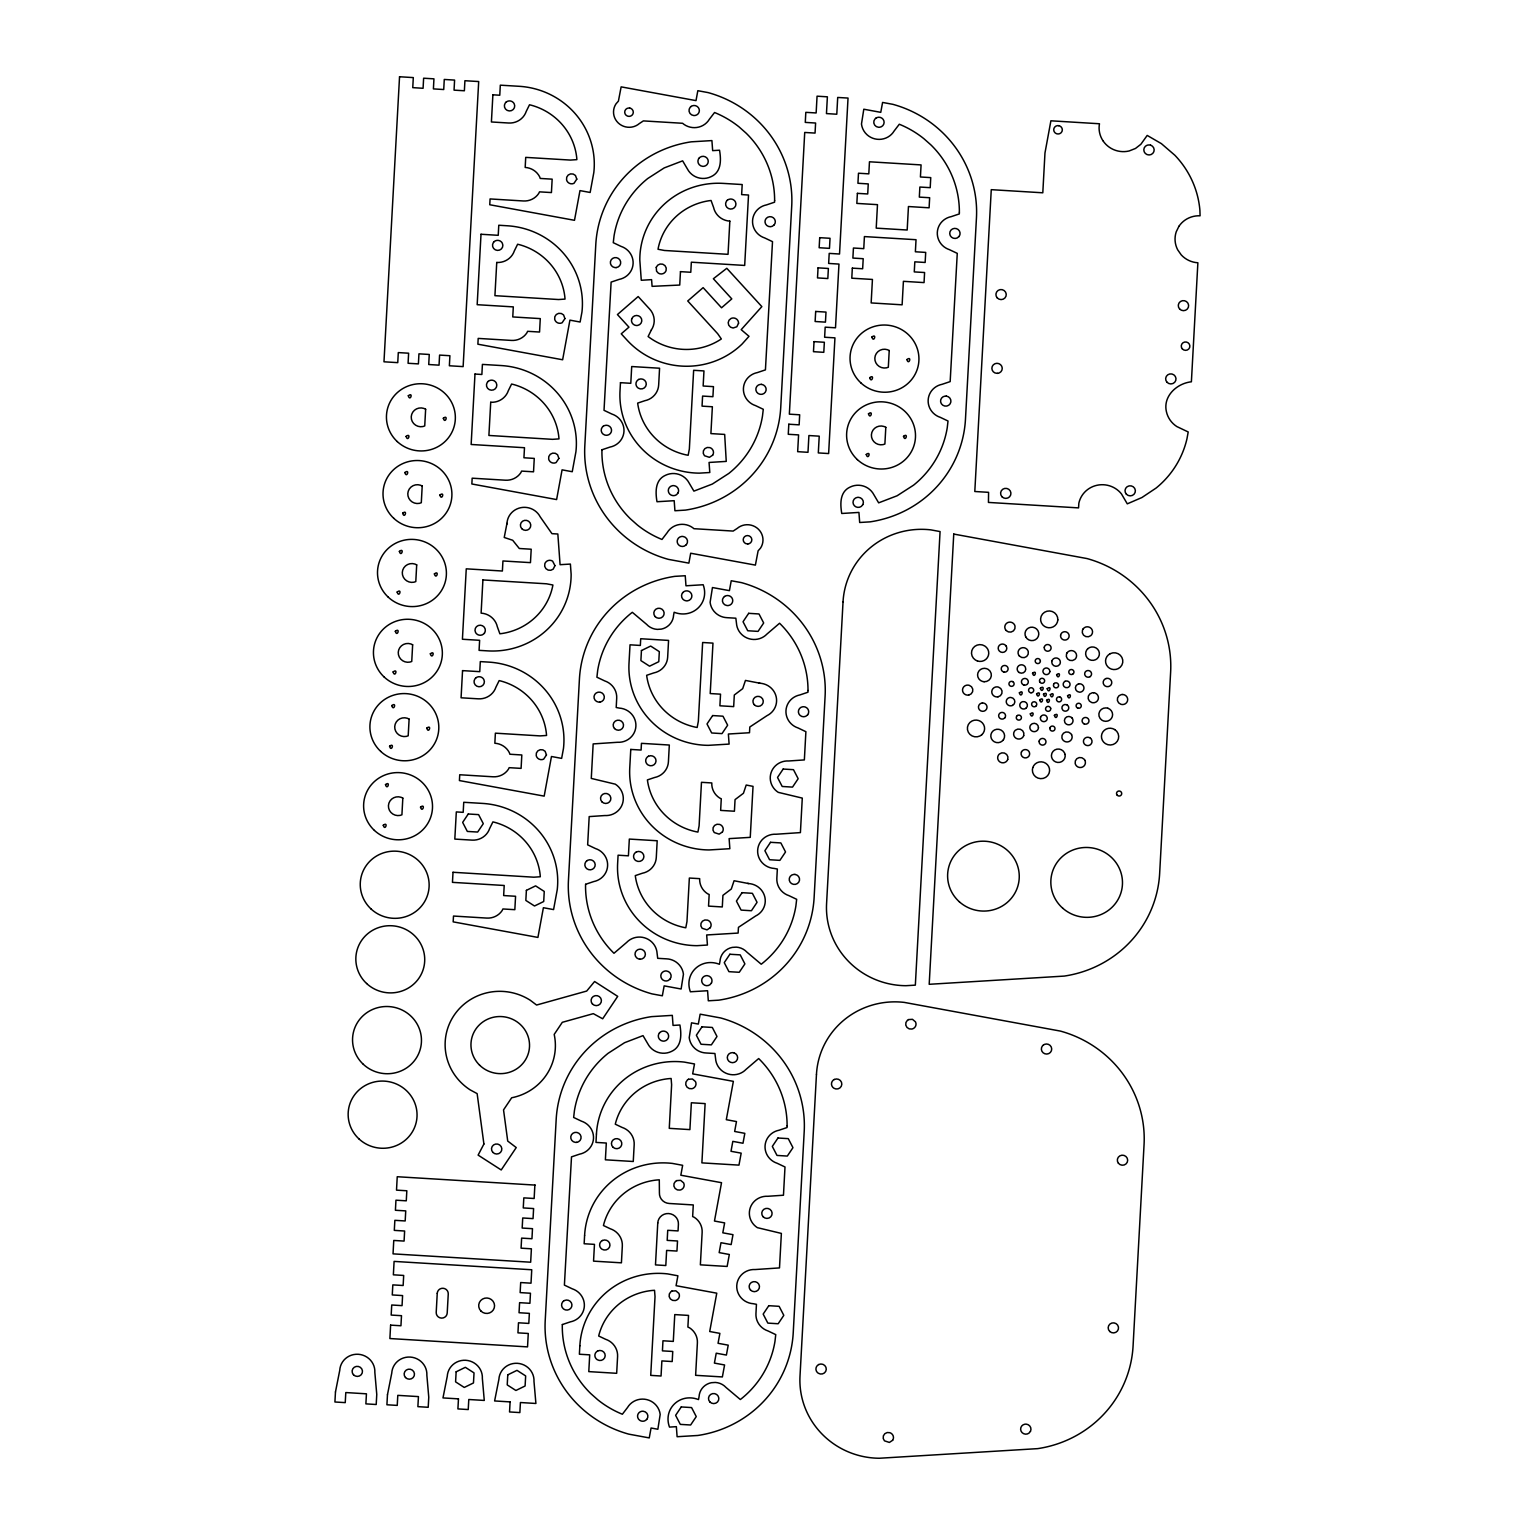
<?xml version="1.0" encoding="UTF-8"?>
<svg xmlns="http://www.w3.org/2000/svg" width="1535" height="1535" viewBox="0 0 1535 1535"><rect width="100%" height="100%" fill="white"/><g stroke="black" fill="none" stroke-linecap="round" stroke-linejoin="round"><path stroke-width="1.5" d="M534.871 1185.078L534.142 1198.49L523.819 1197.876L523.262 1207.93L533.604 1208.563L533.048 1218.617L522.725 1217.984L522.169 1228.058L532.491 1228.672L531.954 1238.745L521.631 1238.112L521.075 1248.166L531.398 1248.799L530.669 1262.211L393.037 1253.865L393.766 1240.453L404.089 1241.067L404.626 1231.012L394.303 1230.379L394.86 1220.325L405.182 1220.958L405.739 1210.885L395.416 1210.271L395.953 1200.197L406.276 1200.831L406.833 1190.776L396.51 1190.143L397.239 1176.731L535.216 1185.097M747.737 883.392L748.562 883.546A17.595 17.115 9.9 0 1 755.604 916.011L738.45 927.332L738.124 933.069L706.676 934.968L707.424 945.042L697.005 945.675A79.321 77.21 9.9 0 1 617.626 863.591L618.087 855.206L628.41 855.82L629.331 839.069L657.191 840.758L656.289 857.528A17.595 17.115 9.9 0 1 642.378 873.242L635.279 875.622L635.586 877.713A62.072 60.441 9.9 0 0 683.612 927.37L685.78 927.792L686.97 921.595L689.349 878.039L699.672 878.653A17.25 16.789 9.9 0 0 707.481 893.696L709.17 894.502L708.537 906.111L722.294 906.955L722.927 895.346L731.312 888.995L734.075 880.745L748.562 883.546M759.115 683.075L759.94 683.228A17.595 17.115 9.9 0 1 766.963 715.675L749.809 726.995L749.502 732.732L728.377 734.018L729.106 744.091L708.383 745.338A79.321 77.21 9.9 0 1 629.005 663.254L630.022 644.815L640.344 645.448L640.709 638.733L668.569 640.421L667.667 657.191A17.595 17.115 9.9 0 1 653.757 672.925L646.657 675.304L646.945 677.376A62.072 60.441 9.9 0 0 694.971 727.053L697.159 727.475L698.348 721.258L702.646 642.493L712.969 643.127L710.206 693.551L720.529 694.165L719.896 705.793L733.672 706.618L734.306 695.01L742.691 688.659L745.454 680.427L759.94 683.228M506.972 523.377L504.228 537.48L512.69 540.262L519.29 548.494L531.206 549.223L530.458 562.635L502.943 560.966L502.386 571.02L466.256 568.833L462.419 639.251L479.63 640.306L479.074 650.36L487.669 650.878A79.321 77.21 9.9 0 0 571.135 574.224L570.387 564.074L560.083 564.688L557.838 534.007L551.948 533.662L540.186 516.815A17.595 17.115 9.9 0 0 506.972 523.377L506.819 524.183M1178.938 226.297L1176.232 231.804A24.138 23.505 9.9 0 0 1177.652 249.764L1181.221 254.868A24.138 23.505 9.9 0 0 1197.876 262.773L1191.39 381.793C1176.904 383.347 1162.82 396.145 1166.408 411.649A24.138 23.505 9.9 0 0 1176.865 426.576L1188.205 431.968L1186.977 438.722A93.117 90.642 9.9 0 1 1156.104 488.053L1141.906 497.532L1127.285 503.845L1121.452 493.905A24.138 23.505 9.9 0 0 1078.856 503.173L1078.549 507.893L988.444 502.425L988.578 492.332L974.802 491.507L991.265 189.668L1042.802 192.796L1044.97 153.001L1050.899 120.805L1099.463 123.759A24.138 23.505 9.9 0 0 1101.881 138.937L1103.051 140.875M1103.262 141.162L1104.375 142.659A24.138 23.505 9.9 0 0 1129.146 150.967L1135.497 148.454L1140.85 144.29L1147.201 135.425L1161.381 143.638L1174.87 155.265A93.117 90.642 9.9 0 1 1199.909 210.372L1200.082 215.802A24.138 23.505 9.9 0 0 1178.938 226.297M1044.261 647.252L1044.395 648.921A3.454 3.358 9.9 0 0 1049.844 650.495A3.454 3.358 9.9 0 0 1049.403 644.988A3.454 3.358 9.9 0 0 1044.261 647.252M1040.346 660.894L1040.327 661.547A2.59 2.514 9.9 0 1 1036.47 663.216A2.59 2.514 9.9 0 1 1036.144 659.091A2.59 2.514 9.9 0 1 1040.231 660.242L1040.346 660.894M1049.882 728.089L1049.978 729.394A2.59 2.514 9.9 0 0 1054.065 730.526A2.59 2.514 9.9 0 0 1053.739 726.42A2.59 2.514 9.9 0 0 1049.882 728.089M562.347 1324.552L562.29 1326.259A96.532 93.98 9.9 0 0 590.726 1393.531L597.825 1399.824A96.532 93.98 9.9 0 0 622.366 1414.234L627.489 1407.557A17.595 17.115 9.9 0 1 652.97 1402.395L654.601 1403.7A17.595 17.115 9.9 0 1 660.184 1414.445L657.863 1429.258L651.07 1428.011L649.247 1437.911L628.813 1434.15A113.801 110.789 9.9 0 1 545.213 1320.561L556.188 1119.341A113.801 110.789 9.9 0 1 651.588 1016.63L672.311 1015.364L673.04 1025.418L679.909 1025.015C681.54 1034.532 681.962 1046.774 671.428 1051.456A17.595 17.115 9.9 0 1 647.789 1043.742L643.011 1035.626L624.591 1042.687L608.09 1053.317A96.552 94 9.9 0 0 574.416 1110.764L573.649 1117.461L581.362 1121.126A17.595 17.115 9.9 0 1 579.558 1154.167L571.5 1156.872L564.4 1285.102L572.21 1288.805A17.595 17.115 9.9 0 1 570.406 1321.846L562.347 1324.552M585.602 884.294L585.545 886.002A96.532 93.98 9.9 0 0 613.981 953.273L626.606 942.471A17.595 17.115 9.9 0 1 657.095 953.408L657.709 958.32L666.42 958.838A17.595 17.115 9.9 0 1 676.225 962.138L677.837 963.443A17.595 17.115 9.9 0 1 683.44 974.188L681.118 989.001L664.156 985.873L662.333 995.793L652.049 993.893A113.801 110.789 9.9 0 1 568.449 880.303L579.424 679.084A113.801 110.789 9.9 0 1 674.824 576.354L685.243 575.74L685.972 585.794L703.164 584.739C709.861 602.929 692.65 619.411 674.134 612.254L673.577 615.247A15.523 15.101 9.9 0 1 661.297 629.12L657.268 629.388A15.523 15.101 9.9 0 1 646.561 624.304L632.324 612.312L631.346 613.06A96.552 94 9.9 0 0 597.671 670.507L596.904 677.204L604.598 680.868A17.595 17.115 9.9 0 1 616.705 698.176L616.207 707.501L619.277 708.096A17.595 17.115 9.9 0 1 635.893 726.266A17.595 17.115 9.9 0 1 617.415 742.288L593.162 743.919L591.282 778.418L615.305 784.174A17.595 17.115 9.9 0 1 604.79 815.546L589.191 816.601L587.656 844.845L595.465 848.548A17.595 17.115 9.9 0 1 593.661 881.589L585.602 884.294M601.969 449.774L601.912 451.482A96.532 93.98 9.9 0 0 630.348 518.753L637.428 525.047A96.532 93.98 9.9 0 0 661.969 539.457L667.111 532.76A17.595 17.115 9.9 0 1 692.592 527.618L693.935 528.692L733.154 531.072L737.165 528.443A15.523 15.101 9.9 0 1 760.516 548.129L758.117 550.835L755.393 565.11L690.692 553.233L688.87 563.134L668.416 559.373A113.801 110.789 9.9 0 1 584.816 445.783L595.791 244.564A113.801 110.789 9.9 0 1 691.211 141.834L711.914 140.587L712.662 150.641L719.531 150.219C721.162 159.755 721.584 171.997 711.05 176.678A17.595 17.115 9.9 0 1 687.411 168.965L682.634 160.849L664.214 167.91L647.712 178.54A96.552 94 9.9 0 0 614.038 235.987L613.271 242.684L620.965 246.348A17.595 17.115 9.9 0 1 619.161 279.389L611.122 282.095L604.023 410.325L611.832 414.028A17.595 17.115 9.9 0 1 610.028 447.069L601.969 449.774M774.619 200.49L774.561 202.198L766.502 204.903A17.595 17.115 9.9 0 0 764.699 237.944L772.508 241.647L765.428 369.877L757.369 372.583A17.595 17.115 9.9 0 0 755.565 405.624L763.279 409.289L762.492 415.985A96.552 94 9.9 0 1 728.818 473.432L712.317 484.062L693.897 491.123L689.119 483.007A17.595 17.115 9.9 0 0 665.48 475.294C654.946 479.975 655.368 492.217 656.999 501.734L674.191 500.698L674.92 510.752L685.339 510.119A113.801 110.789 9.9 0 0 780.739 407.408L791.715 206.189A113.801 110.789 9.9 0 0 708.115 92.599L697.83 90.699L696.007 100.619L621.138 86.862L618.413 101.118L616.015 103.843A15.523 15.101 9.9 0 0 639.385 123.529L643.376 120.9L682.595 123.28L683.938 124.354A17.595 17.115 9.9 0 0 709.419 119.193L714.562 112.516A96.532 93.98 9.9 0 1 739.102 126.925L746.183 133.219A96.532 93.98 9.9 0 1 774.619 200.49M787.11 1125.827L787.052 1127.534L778.993 1130.24A17.595 17.115 9.9 0 0 777.19 1163.281L784.999 1166.984L783.464 1195.228L767.865 1196.283A17.595 17.115 9.9 0 0 757.35 1227.655L781.373 1233.411L779.492 1267.91L755.239 1269.541A17.595 17.115 9.9 0 0 736.762 1285.562A17.595 17.115 9.9 0 0 753.378 1303.733L756.448 1304.328L755.949 1313.653A17.595 17.115 9.9 0 0 768.037 1330.96L775.751 1334.625L774.983 1341.321A96.552 94 9.9 0 1 741.309 1398.769L740.33 1399.517L726.093 1387.525A15.523 15.101 9.9 0 0 715.387 1382.44L711.357 1382.709A15.523 15.101 9.9 0 0 699.077 1396.581L698.502 1399.575C680.005 1392.418 662.794 1408.9 669.49 1427.09L676.359 1426.667L677.108 1436.722L697.811 1435.474A113.801 110.789 9.9 0 0 793.23 1332.745L804.206 1131.525A113.801 110.789 9.9 0 0 720.606 1017.935L700.152 1014.174L698.329 1024.075L691.537 1022.828L689.215 1037.641A17.595 17.115 9.9 0 0 694.799 1048.386L696.429 1049.691A17.595 17.115 9.9 0 0 706.234 1052.991L714.926 1053.509L715.559 1058.421A17.595 17.115 9.9 0 0 746.048 1069.358L758.674 1058.555A96.532 93.98 9.9 0 1 787.11 1125.827M808.005 690.52L807.947 692.227L799.908 694.933A17.595 17.115 9.9 0 0 798.104 727.974L805.894 731.696L804.359 759.921L788.779 760.976A17.595 17.115 9.9 0 0 778.245 792.348L802.287 798.104L800.407 832.603L776.134 834.234A17.595 17.115 9.9 0 0 757.657 850.275A17.595 17.115 9.9 0 0 774.273 868.445L777.343 869.021L776.844 878.346A17.595 17.115 9.9 0 0 788.952 895.653L796.665 899.318L795.878 906.034A96.552 94 9.9 0 1 762.204 963.462L761.226 964.21L747.008 952.218A15.523 15.101 9.9 0 0 736.282 947.133L732.253 947.402A15.523 15.101 9.9 0 0 719.992 961.275L719.416 964.268C700.9 957.111 683.689 973.612 690.385 991.783L707.577 990.727L708.307 1000.801L718.725 1000.168A113.801 110.789 9.9 0 0 814.126 897.438L825.101 696.218A113.801 110.789 9.9 0 0 741.501 582.628L731.236 580.748L729.413 590.649L712.451 587.54L710.11 602.334A17.595 17.115 9.9 0 0 715.713 613.079L717.344 614.384A17.595 17.115 9.9 0 0 727.129 617.684L735.841 618.202L736.455 623.114A17.595 17.115 9.9 0 0 766.963 634.051L779.569 623.248A96.532 93.98 9.9 0 1 808.005 690.52M959.375 212.214L959.317 213.921L951.259 216.627A17.595 17.115 9.9 0 0 949.455 249.668L957.264 253.371L950.165 381.601L942.106 384.306A17.595 17.115 9.9 0 0 940.303 417.347L948.016 421.012L947.249 427.709A96.552 94 9.9 0 1 913.574 485.156L897.073 495.786L878.653 502.847L873.875 494.73A17.595 17.115 9.9 0 0 850.236 487.017C839.703 491.699 840.125 503.94 841.756 513.477L858.928 512.421L859.677 522.495L870.076 521.862A113.801 110.789 9.9 0 0 965.477 419.132L976.452 217.912A113.801 110.789 9.9 0 0 892.852 104.322L882.587 102.442L880.764 112.343L863.802 109.215L861.48 124.028A17.595 17.115 9.9 0 0 867.064 134.773L868.695 136.078A17.595 17.115 9.9 0 0 894.176 130.935L899.299 124.239A96.532 93.98 9.9 0 1 923.84 138.649L930.939 144.942A96.532 93.98 9.9 0 1 959.375 212.214M399.541 76.75L383.98 361.8L397.757 362.644L398.294 352.589L408.617 353.204L408.08 363.277L418.403 363.891L418.94 353.837L429.263 354.47L428.726 364.524L439.048 365.157L439.586 355.084L449.908 355.717L449.371 365.771L463.129 366.616L478.69 81.547L464.913 80.722L464.376 90.776L454.053 90.143L454.59 80.089L444.267 79.455L443.73 89.529L433.407 88.896L433.945 78.841L423.622 78.208L423.084 88.282L412.762 87.648L413.299 77.594L399.541 76.75M335.474 1391.938L334.918 1401.992L345.241 1402.625L345.797 1392.552L366.443 1393.818L365.886 1403.873L376.209 1404.506L376.766 1394.432L374.847 1372.443A17.595 17.115 9.9 0 0 358.231 1354.273A17.595 17.115 9.9 0 0 339.753 1370.314L335.474 1391.938M402.822 798.123L401.921 814.797L400.059 815.411A9.651 9.402 9.9 0 1 388.432 805.606A9.651 9.402 9.9 0 1 401.057 797.279L402.822 798.123M416.695 564.899L415.793 581.573L413.951 582.206A9.651 9.402 9.9 0 1 402.304 572.401A9.651 9.402 9.9 0 1 414.93 564.055L416.695 564.899M412.646 644.796L411.745 661.47L409.903 662.084A9.651 9.402 9.9 0 1 398.256 652.279A9.651 9.402 9.9 0 1 410.881 643.952L412.646 644.796M425.636 409.25L424.735 425.924L422.892 426.557A9.651 9.402 9.9 0 1 411.246 416.752A9.651 9.402 9.9 0 1 423.871 408.406L425.636 409.25M409.116 719.109L408.195 735.783L406.353 736.397A9.651 9.402 9.9 0 1 394.725 726.592A9.651 9.402 9.9 0 1 407.351 718.265L409.116 719.109M422.202 486.039L421.3 502.712L419.458 503.346A9.651 9.402 9.9 0 1 407.811 493.541A9.651 9.402 9.9 0 1 420.437 485.194L422.202 486.039M390.619 1325.127L389.89 1338.539L527.541 1346.886L528.27 1333.474L517.947 1332.86L518.485 1322.786L528.808 1323.419L529.364 1313.365L519.041 1312.732L519.597 1302.678L529.92 1303.292L530.458 1293.237L520.135 1292.604L520.691 1282.55L531.014 1283.183L531.743 1269.752L394.092 1261.405L393.363 1274.817L403.686 1275.451L403.149 1285.505L392.826 1284.891L392.269 1294.945L402.592 1295.578L402.055 1305.633L391.732 1304.999L391.176 1315.073L401.498 1315.687L400.942 1325.76L390.619 1325.127M387.472 1394.72L386.916 1404.774L397.239 1405.408L397.795 1395.353L418.441 1396.601L417.885 1406.655L428.207 1407.288L428.764 1397.234L426.864 1375.245A17.595 17.115 9.9 0 0 410.248 1357.074A17.595 17.115 9.9 0 0 391.751 1373.115L387.472 1394.72M481.011 234.26L477.174 304.697L513.304 306.885L512.767 316.939L540.282 318.608L539.553 332.04L527.637 331.311L526.831 332.942A17.25 16.789 9.9 0 1 511.481 340.425L478.191 338.41L477.884 344.205L562.635 359.766L569.926 320.143L580.115 322.024L581.957 312.027A79.321 77.21 9.9 0 0 507.375 225.779L498.779 225.242L498.223 235.315L481.011 234.26M474.987 374.06L471.149 444.478L524.49 447.721L523.934 457.775L534.257 458.409L533.528 471.821L521.612 471.091L520.806 472.742A17.25 16.789 9.9 0 1 505.456 480.206L472.166 478.191L471.859 483.986L556.61 499.566L562.079 469.844L572.248 471.725L575.913 451.808A79.321 77.21 9.9 0 0 501.35 365.56L482.412 364.409L481.875 374.482L474.987 374.06M492.888 94.805L491.411 121.975L508.603 123.011A17.595 17.115 9.9 0 0 526.256 111.364L529.498 104.783L531.59 105.301A62.072 60.441 9.9 0 1 576.699 157.491L576.872 159.64L570.425 160.081L525.718 157.376L525.181 167.43A17.25 16.789 9.9 0 1 539.61 176.717L540.243 178.444L552.159 179.154L551.43 192.566L539.514 191.856L538.708 193.487A17.25 16.789 9.9 0 1 523.339 200.97L490.068 198.936L489.761 204.75L574.493 220.311L579.981 190.609L590.15 192.47L593.815 172.572A79.321 77.21 9.9 0 0 519.252 86.305L500.314 85.173L499.777 95.228L492.888 94.805M462.553 670.622L461.076 697.792L478.287 698.828A17.595 17.115 9.9 0 0 495.92 687.181L499.163 680.6L501.254 681.118A62.072 60.441 9.9 0 1 546.364 733.308L546.556 735.457L540.09 735.898L495.383 733.174L494.846 743.247A17.25 16.789 9.9 0 1 509.294 752.534L509.908 754.241L521.823 754.971L521.094 768.383L509.179 767.673L508.373 769.304A17.25 16.789 9.9 0 1 493.023 776.787L459.732 774.753L459.425 780.567L544.177 796.128L551.468 756.506L561.637 758.386L563.479 748.389A79.321 77.21 9.9 0 0 488.917 662.122L480.301 661.604L479.764 671.658L462.553 670.622M453.017 872.283L452.46 882.356L504.209 885.484L503.653 895.557L515.568 896.267L514.839 909.679L502.924 908.969L502.118 910.6A17.25 16.789 9.9 0 1 486.768 918.083L453.497 916.05L453.17 921.863L537.922 937.424L543.39 907.722L553.579 909.583L557.243 889.686A79.321 77.21 9.9 0 0 482.662 803.419L463.743 802.287L463.186 812.341L456.317 811.919L454.82 839.089L472.032 840.125A17.595 17.115 9.9 0 0 489.665 828.478L492.908 821.897L494.999 822.415A62.072 60.441 9.9 0 1 540.128 874.605L540.301 876.754L533.835 877.195L453.017 872.283M437.245 1293.295L436.209 1312.406A5.526 5.372 9.9 0 0 441.408 1318.105A5.526 5.372 9.9 0 0 447.203 1313.077L448.258 1293.967A5.526 5.372 9.9 0 0 443.039 1288.268A5.526 5.372 9.9 0 0 437.245 1293.295M496.745 262.466L494.922 295.679L558.548 299.536L565.014 299.095L564.842 296.946A62.072 60.441 9.9 0 0 519.713 244.756L517.621 244.238L514.378 250.819A17.595 17.115 9.9 0 1 496.745 262.466M490.72 402.266L488.898 435.46L552.523 439.336L558.989 438.895L558.798 436.746A62.072 60.441 9.9 0 0 513.688 384.556L511.596 384.038L508.354 390.619A17.595 17.115 9.9 0 1 490.72 402.266M482.911 579.942L481.107 613.137A17.595 17.115 9.9 0 1 497.359 626.836L499.873 633.782L502.003 633.514A62.072 60.441 9.9 0 0 552.485 587.118L552.907 585.008L546.537 583.799L482.911 579.942M456.144 1371.81L455.588 1381.865L464.261 1387.448L473.471 1382.958L474.027 1372.885L465.354 1367.32L456.144 1371.81M458.466 1398.865L457.91 1408.919L468.233 1409.552L468.789 1399.498L484.273 1400.438L482.355 1378.449A17.595 17.115 9.9 0 0 465.738 1360.279A17.595 17.115 9.9 0 0 447.261 1376.319L442.982 1397.924L458.466 1398.865M526.39 890.358L525.833 900.431L534.506 905.995L543.716 901.505L544.253 891.451L535.6 885.868L526.39 890.358M507.778 1374.842L507.222 1384.896L515.894 1390.48L525.104 1385.99L525.661 1375.916L516.988 1370.352L507.778 1374.842M510.1 1401.896L509.543 1411.951L519.866 1412.584L520.423 1402.53L535.907 1403.47L533.988 1381.481A17.595 17.115 9.9 0 0 517.372 1363.31A17.595 17.115 9.9 0 0 498.894 1379.351L494.615 1400.956L510.1 1401.896M620.466 382.675L620.006 391.06A79.321 77.21 9.9 0 0 699.384 473.145L709.803 472.511L709.055 462.457L726.247 461.402L724.673 434.424L710.897 433.599L712.374 406.756L702.051 406.142L702.589 396.068L712.912 396.702L713.468 386.647L703.145 386.014L703.97 370.933L693.647 370.3L689.349 449.064L688.16 455.262L685.991 454.859A62.072 60.441 9.9 0 1 637.965 405.182L637.658 403.11L644.758 400.731A17.595 17.115 9.9 0 0 658.668 384.997L659.57 368.227L631.71 366.539L630.789 383.309L620.466 382.675M584.605 1235.368L584.144 1243.753L594.467 1244.367L593.546 1261.137L621.426 1262.825L622.327 1246.055A17.595 17.115 9.9 0 0 610.239 1228.748L603.447 1225.525L603.965 1223.491A62.072 60.441 9.9 0 1 657.076 1179.974L659.283 1179.82L659.417 1192.791A10.342 10.073 9.9 0 0 669.202 1203.478L693.283 1204.937L692.65 1216.564L694.338 1217.351A17.25 16.789 9.9 0 1 702.147 1232.394L700.363 1264.84L727.129 1266.452L729.336 1254.479L719.167 1252.618L720.99 1242.717L731.159 1244.578L732.982 1234.677L722.812 1232.816L724.635 1222.896L714.466 1221.035L721.527 1182.698L680.83 1175.215L682.653 1165.314L672.388 1163.415A79.321 77.21 9.9 0 0 584.605 1235.368M579.846 1345.85L579.386 1354.235L589.709 1354.849L588.788 1371.618L616.667 1373.307L617.588 1356.537A17.595 17.115 9.9 0 0 605.481 1339.23L598.688 1336.006L599.206 1333.973A62.072 60.441 9.9 0 1 652.317 1290.455L654.524 1290.302L655.023 1296.614L650.725 1375.379L661.048 1376.012L661.873 1360.912L672.196 1361.545L672.752 1351.472L662.429 1350.858L662.966 1340.784L673.289 1341.417L674.767 1314.593L688.524 1315.418L687.891 1327.046L689.58 1327.833A17.25 16.789 9.9 0 1 697.389 1342.876L695.624 1375.322L722.371 1376.933L724.578 1364.96L714.408 1363.099L716.231 1353.198L726.4 1355.06L728.223 1345.159L718.054 1343.298L719.877 1333.378L709.707 1331.517L716.768 1293.18L676.072 1285.697L677.894 1275.796L667.629 1273.896A79.321 77.21 9.9 0 0 579.846 1345.85M596.443 1134.02L595.983 1142.405L606.306 1143.038L605.385 1159.808L633.264 1161.496L634.185 1144.726A17.595 17.115 9.9 0 0 622.078 1127.419L615.286 1124.196L615.804 1122.162A62.072 60.441 9.9 0 1 668.915 1078.644L671.121 1078.491L671.62 1084.784L669.26 1128.34L689.906 1129.607L691.364 1102.763L705.121 1103.607L701.898 1162.878L738.968 1165.123L741.175 1153.15L731.005 1151.288L732.828 1141.368L742.998 1143.249L744.82 1133.348L734.651 1131.468L736.474 1121.567L726.304 1119.687L733.365 1081.35L692.669 1073.867L694.492 1063.966L684.226 1062.086A79.321 77.21 9.9 0 0 596.443 1134.02M630.77 749.425L629.753 767.865A79.321 77.21 9.9 0 0 709.132 849.949L729.854 848.702L729.125 838.628L750.25 837.362L753.033 786.361L746.202 785.037L743.439 793.269L735.054 799.62L734.421 811.228L720.644 810.403L721.277 798.795L719.608 797.989A17.25 16.789 9.9 0 1 711.799 782.946L701.476 782.313L699.097 825.888L697.907 832.085L695.739 831.663A62.072 60.441 9.9 0 1 647.712 781.987L647.405 779.914L654.505 777.535A17.595 17.115 9.9 0 0 668.416 761.801L669.318 745.031L641.457 743.343L641.093 750.059L630.77 749.425M641.438 650.552L640.901 660.606L649.554 666.19L658.784 661.7L659.321 651.646L650.667 646.062L641.438 650.552M680.465 271.637L679.736 285.05L652.087 286.354L651.588 279.639L641.285 280.272L639.807 260.048A79.321 77.21 9.9 0 1 723.273 183.394L742.192 184.545L741.635 194.6L748.524 195.022L744.686 265.44L691.345 262.197L690.788 272.271L680.465 271.637M657.767 1222.973L655.483 1264.898L665.806 1265.531L666.631 1250.43L676.954 1251.063L677.511 1240.99L667.188 1240.376L667.725 1230.303L678.048 1230.936L678.412 1224.239A10.342 10.073 9.9 0 0 668.646 1213.552A10.342 10.073 9.9 0 0 657.767 1222.973M729.835 221.136L728.031 254.33L664.406 250.474L658.035 249.265L658.438 247.154A62.072 60.441 9.9 0 1 708.94 200.759L711.07 200.49L713.583 207.436A17.595 17.115 9.9 0 0 729.835 221.136M788.817 424.216L788.261 434.29L798.584 434.904L797.663 451.674L807.986 452.307L808.907 435.537L819.229 436.17L818.308 452.921L828.631 453.554L834.944 337.853L824.621 337.239L825.178 327.166L835.5 327.799L838.973 264.078L828.651 263.444L829.207 253.39L839.53 254.023L848.03 98.067L837.707 97.453L836.786 114.223L826.463 113.59L827.384 96.82L817.061 96.187L816.14 112.957L805.817 112.343L805.28 122.397L815.603 123.03L815.047 133.084L804.724 132.451L789.355 414.162L799.677 414.795L799.14 424.85L788.817 424.216M814.03 341.633L813.473 351.688L823.796 352.321L824.353 342.267L814.03 341.633M815.68 311.451L815.123 321.506L825.446 322.139L826.003 312.085L815.68 311.451M818.059 267.857L817.503 277.912L827.825 278.545L828.382 268.471L818.059 267.857M819.709 237.676L819.153 247.73L829.476 248.363L830.032 238.29L819.709 237.676M852.328 268.145L851.791 278.2L872.436 279.447L871.151 302.932L902.12 304.813L903.405 281.327L924.051 282.594L924.588 272.52L914.265 271.906L914.822 261.833L925.144 262.466L925.701 252.412L915.378 251.778L916.03 239.709L864.416 236.582L863.764 248.651L853.441 248.018L852.884 258.072L863.207 258.705L862.651 268.759L852.328 268.145M857.393 193.352L856.837 203.407L877.483 204.654L876.216 228.139L907.185 230.02L908.451 206.534L929.097 207.801L929.654 197.727L919.331 197.113L919.868 187.04L930.21 187.673L930.747 177.619L920.424 176.985L921.077 164.917L869.462 161.789L868.81 173.858L858.487 173.225L857.931 183.279L868.254 183.912L867.716 193.966L857.393 193.352M816.466 1074.346L800.004 1376.166A79.321 77.21 9.9 0 0 879.382 1458.25L1037.679 1448.637A113.801 110.789 9.9 0 0 1133.079 1345.907L1144.055 1144.688A113.801 110.789 9.9 0 0 1060.455 1031.098L904.249 1002.393A79.321 77.21 9.9 0 0 816.466 1074.346M843.041 601.797L826.578 903.616A79.321 77.21 9.9 0 0 905.938 985.7L915.34 985.144L940.072 531.571L930.824 529.863A79.321 77.21 9.9 0 0 843.041 601.797M889.226 350.536L888.324 367.23L886.482 367.844A9.651 9.402 9.9 0 1 874.835 358.039A9.651 9.402 9.9 0 1 887.46 349.711L889.226 350.536M885.81 427.325L884.889 444.018L883.047 444.632A9.651 9.402 9.9 0 1 871.4 434.827A9.651 9.402 9.9 0 1 884.026 426.481L885.81 427.325M953.753 534.065L929.193 984.3L1064.254 976.087A113.801 110.789 9.9 0 0 1159.654 873.377L1170.629 672.157A113.801 110.789 9.9 0 0 1087.029 558.567L953.753 534.065M1039.176 741.136L1039.099 741.961A3.454 3.358 9.9 0 0 1043.954 744.84A3.454 3.358 9.9 0 0 1044.99 739.429A3.454 3.358 9.9 0 0 1039.425 740.33L1039.176 741.136M1060.647 635.087L1060.551 636.123A4.317 4.202 9.9 0 0 1066.614 639.73A4.317 4.202 9.9 0 0 1067.919 632.957A4.317 4.202 9.9 0 0 1060.934 634.089L1060.647 635.087M408.31 395.742C410.075 402.285 413.663 391.502 408.31 395.742M406.103 436.4C407.869 442.943 411.457 432.16 406.103 436.4M404.875 472.531C406.641 479.074 410.229 468.29 404.875 472.531M402.669 513.189C404.434 519.732 408.022 508.948 402.669 513.189M399.369 551.391C401.134 557.934 404.722 547.151 399.369 551.391M397.162 592.049C398.927 598.592 402.515 587.809 397.162 592.049M395.32 631.269C397.085 637.831 400.673 627.048 395.32 631.269M393.113 671.927C394.879 678.489 398.467 667.706 393.113 671.927M443.327 418.249C445.092 424.811 448.68 414.028 443.327 418.249M391.79 705.582C393.555 712.144 397.143 701.361 391.79 705.582M389.564 746.24C391.329 752.802 394.917 742.019 389.564 746.24M439.893 495.037C441.658 501.6 445.246 490.816 439.893 495.037M385.496 784.596C387.261 791.158 390.849 780.375 385.496 784.596M383.27 825.254C385.036 831.816 388.624 821.033 383.27 825.254M434.386 573.898C436.151 580.46 439.739 569.677 434.386 573.898M430.337 653.795C432.102 660.357 435.691 649.574 430.337 653.795M426.807 728.108C428.572 734.651 432.16 723.887 426.807 728.108M420.513 807.122C422.279 813.665 425.867 802.901 420.513 807.122M576.795 179.135L573.975 183.337A5.181 5.027 9.9 0 1 567.029 181.072L566.568 179.825A5.181 5.027 9.9 0 1 575.471 175.489L576.795 179.135M564.918 318.589L562.098 322.791A5.181 5.027 9.9 0 1 555.152 320.527L554.691 319.28A5.181 5.027 9.9 0 1 563.594 314.944L564.918 318.589M558.893 458.389L556.073 462.591A5.181 5.027 9.9 0 1 549.127 460.327L548.667 459.08A5.181 5.027 9.9 0 1 557.57 454.744L558.893 458.389M554.941 565.628L553.233 569.101A5.181 5.027 9.9 0 1 544.848 563.71L545.443 562.539A5.181 5.027 9.9 0 1 552.6 561.119L554.941 565.628M546.46 754.951L543.639 759.153A5.181 5.027 9.9 0 1 536.694 756.889L536.233 755.642A5.181 5.027 9.9 0 1 545.136 751.306L546.46 754.951M631.729 318.877L631.48 320.163A5.181 5.027 9.9 0 0 636.353 325.516L637.697 325.42A5.181 5.027 9.9 0 0 640.479 317.15A5.181 5.027 9.9 0 0 631.729 318.877M656.251 267.339L656.558 271.196L658.342 273.153A5.181 5.027 9.9 0 0 665.499 271.733L666.075 270.563A5.181 5.027 9.9 0 0 657.709 265.171L656.251 267.339M738.546 323.29L736.838 326.763L733.097 328.01A5.181 5.027 9.9 0 1 731.025 318.474L732.31 318.052A5.181 5.027 9.9 0 1 738.431 321.985L738.546 323.29M871.899 337.028C873.664 343.571 877.252 332.788 871.899 337.028M869.693 377.687C871.458 384.23 875.046 373.465 869.693 377.687M868.465 413.817C870.23 420.36 873.818 409.576 868.465 413.817M866.258 454.475C868.023 461.018 871.611 450.235 866.258 454.475M906.936 359.555C908.701 366.098 912.289 355.314 906.936 359.555M903.501 436.343C905.266 442.886 908.854 432.102 903.501 436.343M1019.374 692.822C1021.14 699.365 1024.728 688.582 1019.374 692.822M1032.537 673.213C1034.302 679.775 1037.89 668.991 1032.537 673.213M1030.311 713.871C1032.076 720.433 1035.664 709.65 1030.311 713.871M1036.585 693.858C1038.351 700.421 1041.939 689.637 1036.585 693.858M1040.346 688.256C1042.111 694.818 1045.7 684.034 1040.346 688.256M1039.713 699.883C1041.478 706.426 1045.066 695.643 1039.713 699.883M1057.826 619.891L1057.404 622.04A8.615 8.385 9.9 0 1 1040.788 621.023L1040.615 618.835A8.615 8.385 9.9 0 1 1049.671 610.968A8.615 8.385 9.9 0 1 1057.826 619.891M1038.466 727.724L1038.255 728.799A4.317 4.202 9.9 0 1 1032.825 731.447A4.317 4.202 9.9 0 1 1030.062 726.132L1030.561 725.134A4.317 4.202 9.9 0 1 1038.466 727.724M1040.538 717.229L1040.385 718.073A3.454 3.358 9.9 0 0 1043.646 721.642A3.454 3.358 9.9 0 0 1047.254 718.495L1047.196 717.632A3.454 3.358 9.9 0 0 1040.538 717.229M1049.825 671.543L1049.652 672.407A3.454 3.358 9.9 0 1 1043.013 672.004L1042.937 671.14A3.454 3.358 9.9 0 1 1046.563 667.994A3.454 3.358 9.9 0 1 1049.825 671.543M1051.955 660.837L1051.744 661.911A4.317 4.202 9.9 0 0 1059.649 664.482L1060.129 663.504A4.317 4.202 9.9 0 0 1057.385 658.189A4.317 4.202 9.9 0 0 1051.955 660.837M1047.215 688.678C1048.981 695.24 1052.569 684.457 1047.215 688.678M1032.786 767.596L1032.383 769.745A8.615 8.385 9.9 0 0 1040.538 778.648A8.615 8.385 9.9 0 0 1049.595 770.8L1049.422 768.613A8.615 8.385 9.9 0 0 1032.786 767.596M1046.582 700.305C1048.347 706.848 1051.936 696.065 1046.582 700.305M1050.343 694.703C1052.108 701.246 1055.696 690.462 1050.343 694.703M1056.617 674.69C1058.382 681.233 1061.971 670.45 1056.617 674.69M1054.391 715.348C1056.157 721.891 1059.745 711.108 1054.391 715.348M1067.554 695.739C1069.319 702.301 1072.907 691.517 1067.554 695.739M1043.493 694.185C1044.855 700.823 1049.115 690.289 1043.493 694.185M483.909 1144.016L478.114 1155.107L501.216 1169.958L516.24 1147.566L507.72 1141.061L503.538 1109.901L511.673 1097.774A55.183 53.725 9.9 0 0 554.193 1034.417L562.309 1022.31L593.316 1013.656L602.679 1018.78L617.703 996.368L594.601 981.517L586.696 991.054L536.578 1005.041L530.304 1000.283A55.183 53.725 9.9 0 0 454.034 1015.364A55.183 53.725 9.9 0 0 470.19 1089.888L477.136 1093.63L483.909 1144.016M1021.504 751.92L1021.14 752.898A4.317 4.202 9.9 0 0 1026.052 757.887A4.317 4.202 9.9 0 0 1029.102 751.689A4.317 4.202 9.9 0 0 1022.061 751.018L1021.504 751.92M651.358 329.948L648.115 336.53L649.842 337.815A62.072 60.441 9.9 0 0 719.512 340.137L721.335 338.947L717.67 333.69L687.738 300.975L703.126 287.64L721.546 307.787L731.792 298.884L713.372 278.737L726.803 268.299L761.84 306.616L741.194 329.66L749.003 336.318L742.173 343.955A79.321 77.21 9.9 0 1 627.028 340.118L621.253 333.824L628.947 327.147L617.435 314.56L638.176 296.543L649.708 309.13A17.595 17.115 9.9 0 1 651.358 329.948M1007.747 759.422L1007.152 760.592A5.181 5.027 9.9 0 1 1000.014 762.012A5.181 5.027 9.9 0 1 998.498 755.028L999.362 754.03A5.181 5.027 9.9 0 1 1007.747 759.422M1023.711 735.61L1023.135 736.8A5.181 5.027 9.9 0 1 1015.978 738.22A5.181 5.027 9.9 0 1 1014.462 731.236L1015.345 730.238A5.181 5.027 9.9 0 1 1023.711 735.61M1067.074 652.836L1066.499 654.006A5.181 5.027 9.9 0 0 1074.865 659.398L1075.747 658.4A5.181 5.027 9.9 0 0 1074.231 651.416A5.181 5.027 9.9 0 0 1067.074 652.836M1083.038 629.024L1082.463 630.213A5.181 5.027 9.9 0 0 1090.829 635.605L1091.711 634.607A5.181 5.027 9.9 0 0 1090.195 627.623A5.181 5.027 9.9 0 0 1083.038 629.024M468.271 813.991L462.649 822.395L467.331 831.433L477.654 832.047L483.295 823.662L478.594 814.625L468.271 813.991M748.677 613.328L743.036 621.733L747.737 630.751L758.06 631.384L763.682 622.98L759 613.962L748.677 613.328M712.643 715.559L707.002 723.964L711.684 732.982L722.006 733.615L727.648 725.211L722.966 716.193L712.643 715.559M783.157 769.054L777.516 777.458L782.198 786.476L792.52 787.11L798.162 778.705L793.48 769.668L783.157 769.054M770.532 842.312L764.89 850.716L769.572 859.734L779.895 860.367L785.536 851.963L780.854 842.926L770.532 842.312M742.057 892.679L736.416 901.083L741.098 910.101L751.421 910.735L757.062 902.331L752.38 893.312L742.057 892.679M729.892 954.252L724.251 962.637L728.933 971.674L739.256 972.288L744.897 963.903L740.215 954.866L729.892 954.252M701.994 1026.838L696.353 1035.223L701.034 1044.261L711.357 1044.874L716.999 1036.49L712.317 1027.452L701.994 1026.838M777.957 1138.011L772.316 1146.415L776.998 1155.433L787.321 1156.066L792.962 1147.662L788.28 1138.644L777.957 1138.011M681.252 1406.943L675.611 1415.347L680.312 1424.384L690.635 1424.998L696.257 1416.594L691.575 1407.576L681.252 1406.943M768.805 1305.69L763.164 1314.094L767.845 1323.112L778.168 1323.746L783.809 1315.341L779.128 1306.323L768.805 1305.69M699.116 158.143L698.406 159.141A5.181 5.027 9.9 0 0 702.665 166.356L703.913 166.317A5.181 5.027 9.9 0 0 707.827 159.391A5.181 5.027 9.9 0 0 699.979 157.28L699.116 158.143M678.125 492.831L676.57 494.692A5.181 5.027 9.9 0 1 668.704 492.582A5.181 5.027 9.9 0 1 672.618 485.655L673.865 485.616A5.181 5.027 9.9 0 1 678.125 492.831M682.73 592.663L682.039 593.661A5.181 5.027 9.9 0 0 686.298 600.876L687.546 600.837A5.181 5.027 9.9 0 0 691.46 593.911A5.181 5.027 9.9 0 0 683.612 591.8L682.73 592.663M862.881 504.554L861.308 506.416A5.181 5.027 9.9 0 1 853.441 504.305A5.181 5.027 9.9 0 1 857.374 497.378L858.621 497.34A5.181 5.027 9.9 0 1 862.881 504.554M659.494 1032.921L658.784 1033.918A5.181 5.027 9.9 0 0 663.043 1041.133L664.29 1041.095A5.181 5.027 9.9 0 0 668.224 1034.168A5.181 5.027 9.9 0 0 660.357 1032.057L659.494 1032.921M711.511 982.88L709.957 984.722A5.181 5.027 9.9 0 1 702.09 982.611A5.181 5.027 9.9 0 1 706.004 975.684L707.251 975.646A5.181 5.027 9.9 0 1 711.511 982.88M1030.465 1431.349L1028.91 1433.191A5.181 5.027 9.9 0 1 1021.044 1431.081A5.181 5.027 9.9 0 1 1024.958 1424.173L1026.205 1424.135A5.181 5.027 9.9 0 1 1030.465 1431.349M506.089 102.135L505.207 103.133A5.181 5.027 9.9 0 0 509.275 110.942A5.181 5.027 9.9 0 0 514.148 103.67L513.381 102.576A5.181 5.027 9.9 0 0 506.089 102.135M494.212 241.59L493.349 242.588A5.181 5.027 9.9 0 0 497.398 250.397A5.181 5.027 9.9 0 0 502.29 243.125L501.523 242.031A5.181 5.027 9.9 0 0 494.212 241.59M488.188 381.39L487.305 382.368A5.181 5.027 9.9 0 0 491.373 390.197A5.181 5.027 9.9 0 0 496.246 382.925L495.479 381.831A5.181 5.027 9.9 0 0 488.188 381.39M727.321 200.26L726.439 201.238A5.181 5.027 9.9 0 0 730.487 209.067A5.181 5.027 9.9 0 0 735.38 201.795L734.613 200.701A5.181 5.027 9.9 0 0 727.321 200.26M484.504 633.034L483.621 634.013A5.181 5.027 9.9 0 1 476.33 633.571L475.562 632.478A5.181 5.027 9.9 0 1 480.436 625.205A5.181 5.027 9.9 0 1 484.504 633.034M475.754 677.952L474.871 678.95A5.181 5.027 9.9 0 0 478.939 686.759A5.181 5.027 9.9 0 0 483.813 679.487L483.045 678.393A5.181 5.027 9.9 0 0 475.754 677.952M712.662 455.185L709.4 457.334L704.488 455.722A5.181 5.027 9.9 0 1 709.918 447.625L711.146 448.201A5.181 5.027 9.9 0 1 712.662 455.185M722.409 831.989L719.148 834.138L714.236 832.546A5.181 5.027 9.9 0 1 719.666 824.429L720.894 825.005A5.181 5.027 9.9 0 1 722.409 831.989M710.283 927.696L707.021 929.865L702.109 928.253A5.181 5.027 9.9 0 1 707.539 920.137L708.767 920.712A5.181 5.027 9.9 0 1 710.283 927.696M1003.468 739.678L1002.297 740.983A6.888 6.716 9.9 0 1 992.569 740.407A6.888 6.716 9.9 0 1 993.087 730.909L994.565 729.931A6.888 6.716 9.9 0 1 1003.468 739.678M1054.257 683.478L1053.835 683.977A2.59 2.514 9.9 0 0 1057.174 687.622L1057.73 687.258A2.59 2.514 9.9 0 0 1057.922 683.689A2.59 2.514 9.9 0 0 1054.257 683.478M1036.374 705.659L1035.933 706.158A2.59 2.514 9.9 0 1 1032.287 705.927A2.59 2.514 9.9 0 1 1032.479 702.378L1033.036 702.013A2.59 2.514 9.9 0 1 1036.374 705.659M1087.893 648.633L1086.742 649.957A6.888 6.716 9.9 0 0 1095.625 659.685L1097.122 658.707A6.888 6.716 9.9 0 0 1097.64 649.228A6.888 6.716 9.9 0 0 1087.893 648.633M892.641 1440.29L889.379 1442.439L884.467 1440.828A5.181 5.027 9.9 0 1 889.916 1432.711L891.125 1433.287A5.181 5.027 9.9 0 1 892.641 1440.29M774.273 224.782L772.354 226.278A5.181 5.027 9.9 0 1 765.006 222.038A5.181 5.027 9.9 0 1 771.606 216.876A5.181 5.027 9.9 0 1 774.273 224.782M603.14 426.346L602.257 427.19A5.181 5.027 9.9 0 0 604.924 435.096A5.181 5.027 9.9 0 0 611.544 429.934A5.181 5.027 9.9 0 0 604.176 425.694L603.14 426.346M959.03 236.505L957.092 238.002A5.181 5.027 9.9 0 1 949.743 233.761A5.181 5.027 9.9 0 1 956.363 228.6A5.181 5.027 9.9 0 1 959.03 236.505M586.773 860.866L585.89 861.711A5.181 5.027 9.9 0 0 588.557 869.616A5.181 5.027 9.9 0 0 595.177 864.454A5.181 5.027 9.9 0 0 587.809 860.214L586.773 860.866M807.659 714.811L805.741 716.308A5.181 5.027 9.9 0 1 798.392 712.087A5.181 5.027 9.9 0 1 804.992 706.906A5.181 5.027 9.9 0 1 807.659 714.811M563.518 1301.124L562.635 1301.968A5.181 5.027 9.9 0 0 565.302 1309.873A5.181 5.027 9.9 0 0 571.922 1304.712A5.181 5.027 9.9 0 0 564.573 1300.471L563.518 1301.124M691.134 106.471L690.194 107.277A5.181 5.027 9.9 0 0 693.743 115.528L694.99 115.509A5.181 5.027 9.9 0 0 699.154 109.177A5.181 5.027 9.9 0 0 692.189 105.857L691.134 106.471M875.871 118.195L874.95 119.001A5.181 5.027 9.9 0 0 878.5 127.271L879.747 127.232A5.181 5.027 9.9 0 0 883.911 120.92A5.181 5.027 9.9 0 0 876.946 117.581L875.871 118.195M686.337 544.695L684.341 546.115A5.181 5.027 9.9 0 1 677.376 542.776A5.181 5.027 9.9 0 1 681.54 536.463L682.787 536.425A5.181 5.027 9.9 0 1 686.337 544.695M724.52 596.52L723.599 597.307A5.181 5.027 9.9 0 0 727.129 605.577L728.377 605.538A5.181 5.027 9.9 0 0 732.56 599.226A5.181 5.027 9.9 0 0 725.575 595.887L724.52 596.52M669.97 979.215L667.974 980.635A5.181 5.027 9.9 0 1 661.009 977.296A5.181 5.027 9.9 0 1 665.173 970.983L666.42 970.964A5.181 5.027 9.9 0 1 669.97 979.215M1043.474 1044.99L1042.553 1045.776A5.181 5.027 9.9 0 0 1044.874 1053.778A5.181 5.027 9.9 0 0 1051.705 1048.904A5.181 5.027 9.9 0 0 1044.529 1044.356L1043.474 1044.99M646.715 1419.472L644.719 1420.892A5.181 5.027 9.9 0 1 637.754 1417.572A5.181 5.027 9.9 0 1 641.918 1411.241L643.165 1411.221A5.181 5.027 9.9 0 1 646.715 1419.472M1017.379 715.54L1016.88 715.962A2.59 2.514 9.9 0 0 1017.935 719.953A2.59 2.514 9.9 0 0 1021.427 717.651A2.59 2.514 9.9 0 0 1017.974 715.233L1017.379 715.54M1073.33 673.673L1072.236 674.402A2.59 2.514 9.9 0 1 1068.782 671.985A2.59 2.514 9.9 0 1 1072.274 669.663A2.59 2.514 9.9 0 1 1073.33 673.673M1004.696 717.996L1003.276 718.917A3.454 3.358 9.9 0 1 998.652 715.713A3.454 3.358 9.9 0 1 1003.314 712.624A3.454 3.358 9.9 0 1 1004.696 717.996M638.771 379.414L637.658 380.162A5.181 5.027 9.9 0 0 637.274 387.261L638.291 388.125A5.181 5.027 9.9 0 0 646.273 384.249A5.181 5.027 9.9 0 0 638.771 379.414M648.518 756.218L647.405 756.966A5.181 5.027 9.9 0 0 647.022 764.085L648.039 764.948A5.181 5.027 9.9 0 0 656.021 761.053A5.181 5.027 9.9 0 0 648.518 756.218M636.392 851.944L635.279 852.673A5.181 5.027 9.9 0 0 634.895 859.792L635.912 860.655A5.181 5.027 9.9 0 0 643.894 856.76A5.181 5.027 9.9 0 0 636.392 851.944M981.748 734.766L979.906 735.994A8.615 8.385 9.9 0 1 968.316 732.214A8.615 8.385 9.9 0 1 972.096 720.951L974.207 720.241A8.615 8.385 9.9 0 1 981.748 734.766M1065.041 681.329L1064.292 681.828A3.454 3.358 9.9 0 0 1067.324 687.642L1068.168 687.354A3.454 3.358 9.9 0 0 1069.665 682.845A3.454 3.358 9.9 0 0 1065.041 681.329M1026.167 708.096L1025.342 708.633A3.837 3.742 9.9 0 1 1020.18 706.944A3.837 3.742 9.9 0 1 1021.869 701.936L1022.809 701.629A3.837 3.742 9.9 0 1 1026.167 708.096M1110.304 653.641L1108.443 654.85A8.615 8.385 9.9 0 0 1116.003 669.394L1118.113 668.684A8.615 8.385 9.9 0 0 1121.893 657.421A8.615 8.385 9.9 0 0 1110.304 653.641M688.505 1079.258L687.392 1080.007A5.181 5.027 9.9 0 0 691.92 1088.718L693.187 1088.296A5.181 5.027 9.9 0 0 695.451 1081.542L692.438 1079.009L688.505 1079.258M908.528 1019.585L907.415 1020.314A5.181 5.027 9.9 0 0 911.943 1029.045L913.21 1028.604A5.181 5.027 9.9 0 0 915.474 1021.849L912.462 1019.317L908.528 1019.585M676.647 1180.607L675.534 1181.336A5.181 5.027 9.9 0 0 680.063 1190.066L681.348 1189.625A5.181 5.027 9.9 0 0 683.612 1182.871L680.6 1180.338L676.647 1180.607M834.311 1079.47L833.198 1080.199A5.181 5.027 9.9 0 0 832.814 1087.317L833.831 1088.181A5.181 5.027 9.9 0 0 841.813 1084.286A5.181 5.027 9.9 0 0 834.311 1079.47M602.449 1240.491L601.336 1241.22A5.181 5.027 9.9 0 0 600.952 1248.339L601.969 1249.202A5.181 5.027 9.9 0 0 609.951 1245.307A5.181 5.027 9.9 0 0 602.449 1240.491M671.908 1291.089L670.795 1291.818A5.181 5.027 9.9 0 0 675.304 1300.548L676.59 1300.107A5.181 5.027 9.9 0 0 678.854 1293.353L675.841 1290.82L671.908 1291.089M597.691 1350.973L596.578 1351.702A5.181 5.027 9.9 0 0 596.194 1358.82L597.211 1359.684A5.181 5.027 9.9 0 0 605.193 1355.789A5.181 5.027 9.9 0 0 597.691 1350.973M818.769 1364.519L817.656 1365.248A5.181 5.027 9.9 0 0 817.253 1372.367L818.289 1373.23A5.181 5.027 9.9 0 0 826.271 1369.354A5.181 5.027 9.9 0 0 818.769 1364.519M1090.023 676.686L1088.411 677.223A3.454 3.358 9.9 0 1 1084.784 672.963A3.454 3.358 9.9 0 1 1090.119 671.16A3.454 3.358 9.9 0 1 1090.023 676.686M1106.044 678.547L1105.066 678.988A4.317 4.202 9.9 0 0 1104.951 685.876A4.317 4.202 9.9 0 0 1111.628 683.631A4.317 4.202 9.9 0 0 1107.08 678.297L1106.044 678.547M1012.505 705.409L1011.45 705.755A4.317 4.202 9.9 0 1 1006.327 702.474A4.317 4.202 9.9 0 1 1009.665 697.523L1010.778 697.446A4.317 4.202 9.9 0 1 1012.505 705.409M1078.76 683.862L1077.704 684.226A4.317 4.202 9.9 0 0 1079.431 692.17L1080.544 692.112A4.317 4.202 9.9 0 0 1083.863 687.162A4.317 4.202 9.9 0 0 1078.76 683.862M982.4 702.992L981.345 703.164A4.317 4.202 9.9 0 0 979.407 709.765A4.317 4.202 9.9 0 0 986.449 709.304A4.317 4.202 9.9 0 0 983.474 703.011L982.4 702.992M968.758 695.048L967.415 695.144A5.181 5.027 9.9 0 1 962.522 689.81A5.181 5.027 9.9 0 1 967.952 685.09L969.276 685.339A5.181 5.027 9.9 0 1 968.758 695.048M997.999 696.832L996.656 696.928A5.181 5.027 9.9 0 1 991.764 691.575A5.181 5.027 9.9 0 1 997.213 686.855L998.537 687.124A5.181 5.027 9.9 0 1 997.999 696.832M1093.553 692.707L1092.21 692.803A5.181 5.027 9.9 0 0 1091.673 702.512L1092.997 702.761A5.181 5.027 9.9 0 0 1098.446 698.06A5.181 5.027 9.9 0 0 1093.553 692.707M1122.795 694.492L1121.452 694.568A5.181 5.027 9.9 0 0 1120.915 704.296L1122.258 704.546A5.181 5.027 9.9 0 0 1127.688 699.826A5.181 5.027 9.9 0 0 1122.795 694.492M616.187 267.589L614.94 267.589A5.181 5.027 9.9 0 1 611.141 259.895A5.181 5.027 9.9 0 1 619.871 259.895A5.181 5.027 9.9 0 1 616.187 267.589M761.59 384.383L760.343 384.383A5.181 5.027 9.9 0 0 756.659 392.058A5.181 5.027 9.9 0 0 765.389 392.077A5.181 5.027 9.9 0 0 761.59 384.383M946.347 396.107L945.1 396.107A5.181 5.027 9.9 0 0 941.396 403.801A5.181 5.027 9.9 0 0 950.146 403.801A5.181 5.027 9.9 0 0 946.347 396.107M599.82 702.109L598.573 702.109A5.181 5.027 9.9 0 1 594.774 694.415A5.181 5.027 9.9 0 1 603.504 694.434A5.181 5.027 9.9 0 1 599.82 702.109M794.976 874.413L793.729 874.413A5.181 5.027 9.9 0 0 790.045 882.107A5.181 5.027 9.9 0 0 798.776 882.126A5.181 5.027 9.9 0 0 794.976 874.413M576.565 1142.385L575.318 1142.366A5.181 5.027 9.9 0 1 571.519 1134.672A5.181 5.027 9.9 0 1 580.268 1134.691A5.181 5.027 9.9 0 1 576.565 1142.385M997.501 373.37L994.968 372.947A5.181 5.027 9.9 0 1 993.356 364.793A5.181 5.027 9.9 0 1 1001.741 366.232A5.181 5.027 9.9 0 1 997.501 373.37M1058.766 125.697L1057.692 125.601A4.317 4.202 9.9 0 0 1054.104 131.511A4.317 4.202 9.9 0 0 1061.069 132.797A4.317 4.202 9.9 0 0 1059.802 125.985L1058.766 125.697M629.772 108.102L628.698 108.006A4.317 4.202 9.9 0 0 625.09 113.916A4.317 4.202 9.9 0 0 632.055 115.183A4.317 4.202 9.9 0 0 630.808 108.39L629.772 108.102M747.833 543.966L745.741 543.582A4.317 4.202 9.9 0 1 744.475 536.77A4.317 4.202 9.9 0 1 751.44 538.056A4.317 4.202 9.9 0 1 747.833 543.966M1150.598 145.153L1149.255 144.904A5.181 5.027 9.9 0 0 1144.189 151.773A5.181 5.027 9.9 0 0 1152.766 153.404A5.181 5.027 9.9 0 0 1150.598 145.153M984.127 681.732L982.362 681.406A6.888 6.716 9.9 0 1 977.929 672.886A6.888 6.716 9.9 0 1 986.621 668.665L988.252 669.433A6.888 6.716 9.9 0 1 984.127 681.732M1059.822 696.967L1059.169 696.852A2.59 2.514 9.9 0 0 1057.615 701.457L1058.229 701.744A2.59 2.514 9.9 0 0 1061.491 700.171A2.59 2.514 9.9 0 0 1059.822 696.967M1031.04 692.784L1030.369 692.65A2.59 2.514 9.9 0 1 1028.719 689.464A2.59 2.514 9.9 0 1 1031.981 687.872L1032.594 688.179A2.59 2.514 9.9 0 1 1031.04 692.784M1107.848 708.23L1106.083 707.904A6.888 6.716 9.9 0 0 1101.957 720.203L1103.588 720.97A6.888 6.716 9.9 0 0 1112.261 716.749A6.888 6.716 9.9 0 0 1107.848 708.23M639.922 959.202L638.579 958.953A5.181 5.027 9.9 0 1 636.411 950.702A5.181 5.027 9.9 0 1 644.988 952.333A5.181 5.027 9.9 0 1 639.922 959.202M734.075 1052.876L732.732 1052.626A5.181 5.027 9.9 0 0 727.667 1059.495A5.181 5.027 9.9 0 0 736.244 1061.126A5.181 5.027 9.9 0 0 734.075 1052.876M1012.62 681.598L1011.987 681.386A2.59 2.514 9.9 0 0 1008.975 684.245A2.59 2.514 9.9 0 0 1012.793 686.049A2.59 2.514 9.9 0 0 1013.196 681.943L1012.62 681.598M1078.203 708.249L1077.014 707.673A2.59 2.514 9.9 0 1 1077.417 703.567A2.59 2.514 9.9 0 1 1081.235 705.39A2.59 2.514 9.9 0 1 1078.203 708.249M1004.005 672.1L1002.451 671.371A3.454 3.358 9.9 0 1 1002.95 665.883A3.454 3.358 9.9 0 1 1008.073 668.301A3.454 3.358 9.9 0 1 1004.005 672.1M977.45 660.99L975.416 660.012A8.615 8.385 9.9 0 1 972.883 648.365A8.615 8.385 9.9 0 1 984.818 646.024L986.525 647.463A8.615 8.385 9.9 0 1 977.45 660.99M1067.209 705.025L1066.384 704.642A3.454 3.358 9.9 0 0 1062.757 710.033L1063.448 710.628A3.454 3.358 9.9 0 0 1068.207 709.669A3.454 3.358 9.9 0 0 1067.209 705.025M1023.807 684.994L1023.001 684.61A3.454 3.358 9.9 0 1 1022.003 679.947A3.454 3.358 9.9 0 1 1026.762 679.007L1027.452 679.583A3.454 3.358 9.9 0 1 1023.807 684.994M1114.794 729.605L1112.76 728.645A8.615 8.385 9.9 0 0 1103.684 742.173L1105.392 743.612A8.615 8.385 9.9 0 0 1117.307 741.251A8.615 8.385 9.9 0 0 1114.794 729.605M1084.017 723.829L1082.712 722.736A3.454 3.358 9.9 0 1 1084.669 717.555A3.454 3.358 9.9 0 1 1088.967 721.181A3.454 3.358 9.9 0 1 1084.017 723.829M1090.502 738.277L1089.62 737.663A4.317 4.202 9.9 0 0 1083.441 740.964A4.317 4.202 9.9 0 0 1088.814 745.492A4.317 4.202 9.9 0 0 1091.251 739.045L1090.502 738.277M1019.144 672.503L1018.281 671.774A4.317 4.202 9.9 0 1 1018.607 665.845A4.317 4.202 9.9 0 1 1024.689 666.209L1025.322 667.13A4.317 4.202 9.9 0 1 1019.144 672.503M1071.929 717.862L1071.065 717.133A4.317 4.202 9.9 0 0 1064.868 722.505L1065.52 723.407A4.317 4.202 9.9 0 0 1071.603 723.791A4.317 4.202 9.9 0 0 1071.929 717.862M1006.001 645.89L1005.31 645.084A4.317 4.202 9.9 0 0 998.46 646.696A4.317 4.202 9.9 0 0 1002.451 652.413A4.317 4.202 9.9 0 0 1006.538 646.811L1006.001 645.89M1006.116 630.463L1005.348 629.369A5.181 5.027 9.9 0 1 1007.612 622.615A5.181 5.027 9.9 0 1 1014.558 624.879L1015.019 626.126A5.181 5.027 9.9 0 1 1006.116 630.463M1019.393 656.021L1018.626 654.946A5.181 5.027 9.9 0 1 1020.89 648.173A5.181 5.027 9.9 0 1 1027.836 650.456L1028.296 651.703A5.181 5.027 9.9 0 1 1019.393 656.021M1071.583 734.689L1070.816 733.596A5.181 5.027 9.9 0 0 1061.913 737.932L1062.373 739.179A5.181 5.027 9.9 0 0 1069.319 741.443A5.181 5.027 9.9 0 0 1071.583 734.689M1084.861 760.266L1084.094 759.173A5.181 5.027 9.9 0 0 1075.191 763.509L1075.651 764.756A5.181 5.027 9.9 0 0 1082.597 767.02A5.181 5.027 9.9 0 0 1084.861 760.266M1025.745 636.871L1025.15 635.221A6.888 6.716 9.9 0 1 1030.465 627.297A6.888 6.716 9.9 0 1 1038.639 632.554L1038.773 634.3A6.888 6.716 9.9 0 1 1025.745 636.871M1050.669 708.307L1050.439 707.693A2.59 2.514 9.9 0 0 1045.565 708.652L1045.604 709.304A2.59 2.514 9.9 0 0 1048.674 711.281A2.59 2.514 9.9 0 0 1050.669 708.307M1039.771 681.943L1039.54 681.31A2.59 2.514 9.9 0 1 1041.536 678.355A2.59 2.514 9.9 0 1 1044.606 680.312L1044.644 680.984A2.59 2.514 9.9 0 1 1039.771 681.943M1065.06 754.414L1064.446 752.745A6.888 6.716 9.9 0 0 1051.437 755.335L1051.571 757.081A6.888 6.716 9.9 0 0 1059.745 762.339A6.888 6.716 9.9 0 0 1065.06 754.414M1001.933 496.707A5.181 5.027 9.9 0 0 1010.682 494.98A5.181 5.027 9.9 0 0 1004.696 488.437A5.181 5.027 9.9 0 0 1001.933 496.707M1126.364 494.174A5.181 5.027 9.9 0 0 1135.113 492.447A5.181 5.027 9.9 0 0 1129.127 485.885A5.181 5.027 9.9 0 0 1126.364 494.174M997.251 297.905A5.181 5.027 9.9 0 0 1006.001 296.178A5.181 5.027 9.9 0 0 1000.014 289.635A5.181 5.027 9.9 0 0 997.251 297.905M1182.353 348.925A4.317 4.202 9.9 0 0 1189.663 347.486A4.317 4.202 9.9 0 0 1184.675 342.036A4.317 4.202 9.9 0 0 1182.353 348.925M1166.984 382.234A5.181 5.027 9.9 0 0 1175.752 380.507A5.181 5.027 9.9 0 0 1169.766 373.964A5.181 5.027 9.9 0 0 1166.984 382.234M1179.609 308.976A5.181 5.027 9.9 0 0 1188.378 307.249A5.181 5.027 9.9 0 0 1182.391 300.707A5.181 5.027 9.9 0 0 1179.609 308.976M614.499 728.53A5.181 5.027 9.9 0 0 623.268 726.803A5.181 5.027 9.9 0 0 617.281 720.26A5.181 5.027 9.9 0 0 614.499 728.53M601.874 801.788A5.181 5.027 9.9 0 0 610.623 800.061A5.181 5.027 9.9 0 0 604.656 793.518A5.181 5.027 9.9 0 0 601.874 801.788M655.138 616.59A5.181 5.027 9.9 0 0 663.887 614.863A5.181 5.027 9.9 0 0 657.901 608.321A5.181 5.027 9.9 0 0 655.138 616.59M393.785 518.331A34.48 33.578 9.9 0 0 450.983 502.175A34.48 33.578 9.9 0 0 407.581 461.843A34.48 33.578 9.9 0 0 393.785 518.331M754.28 704.718A5.181 5.027 9.9 0 0 763.029 702.972A5.181 5.027 9.9 0 0 757.043 696.429A5.181 5.027 9.9 0 0 754.28 704.718M709.842 1401.915A5.181 5.027 9.9 0 0 718.591 1400.169A5.181 5.027 9.9 0 0 712.605 1393.627A5.181 5.027 9.9 0 0 709.842 1401.915M763.087 1216.718A5.181 5.027 9.9 0 0 771.856 1214.991A5.181 5.027 9.9 0 0 765.869 1208.448A5.181 5.027 9.9 0 0 763.087 1216.718M750.462 1289.976A5.181 5.027 9.9 0 0 759.23 1288.249A5.181 5.027 9.9 0 0 753.244 1281.706A5.181 5.027 9.9 0 0 750.462 1289.976M1062.661 908.144A35.861 34.921 9.9 0 0 1121.701 889.993A35.861 34.921 9.9 0 0 1075.613 849.066A35.861 34.921 9.9 0 0 1062.661 908.144M959.433 901.87A35.861 34.921 9.9 0 0 1018.472 883.738A35.861 34.921 9.9 0 0 972.384 842.792A35.861 34.921 9.9 0 0 959.433 901.87M1117.192 795.188A2.59 2.514 9.9 0 0 1121.586 794.324A2.59 2.514 9.9 0 0 1118.593 791.043A2.59 2.514 9.9 0 0 1117.192 795.188M1109.805 1331.517A5.181 5.027 9.9 0 0 1118.382 1329.099A5.181 5.027 9.9 0 0 1111.877 1323.036A5.181 5.027 9.9 0 0 1109.805 1331.517M1118.363 1163.185A5.181 5.027 9.9 0 0 1127.246 1162.244A5.181 5.027 9.9 0 0 1121.893 1155.203A5.181 5.027 9.9 0 0 1118.363 1163.185M371.029 908.95A34.48 33.578 9.9 0 0 428.207 892.814A34.48 33.578 9.9 0 0 384.825 852.462A34.48 33.578 9.9 0 0 371.029 908.95M613.098 1147.317A5.181 5.027 9.9 0 0 621.675 1144.841A5.181 5.027 9.9 0 0 615.132 1138.816A5.181 5.027 9.9 0 0 613.098 1147.317M366.616 983.513A34.48 33.578 9.9 0 0 423.794 967.357A34.48 33.578 9.9 0 0 380.411 927.025A34.48 33.578 9.9 0 0 366.616 983.513M388.278 597.192A34.48 33.578 9.9 0 0 445.476 581.055A34.48 33.578 9.9 0 0 402.074 540.704A34.48 33.578 9.9 0 0 388.278 597.192M353.453 1374.727A5.181 5.027 9.9 0 0 362.222 1372.981A5.181 5.027 9.9 0 0 356.235 1366.438A5.181 5.027 9.9 0 0 353.453 1374.727M384.23 677.088A34.48 33.578 9.9 0 0 441.428 660.933A34.48 33.578 9.9 0 0 398.045 620.581A34.48 33.578 9.9 0 0 384.23 677.088M363.334 1064.331A34.48 33.578 9.9 0 0 420.532 1048.175A34.48 33.578 9.9 0 0 377.149 1007.823A34.48 33.578 9.9 0 0 363.334 1064.331M857.374 459.617A34.48 33.578 9.9 0 0 914.572 443.481A34.48 33.578 9.9 0 0 871.189 403.129A34.48 33.578 9.9 0 0 857.374 459.617M860.809 382.829A34.48 33.578 9.9 0 0 918.007 366.692A34.48 33.578 9.9 0 0 874.624 326.341A34.48 33.578 9.9 0 0 860.809 382.829M380.699 751.402A34.48 33.578 9.9 0 0 437.878 735.246A34.48 33.578 9.9 0 0 394.495 694.894A34.48 33.578 9.9 0 0 380.699 751.402M521.746 528.654A5.181 5.027 9.9 0 0 530.515 526.927A5.181 5.027 9.9 0 0 524.529 520.384A5.181 5.027 9.9 0 0 521.746 528.654M374.406 830.416A34.48 33.578 9.9 0 0 431.584 814.26A34.48 33.578 9.9 0 0 388.201 773.909A34.48 33.578 9.9 0 0 374.406 830.416M480.935 1311.043A7.924 7.713 9.9 0 0 494.251 1307.897A7.924 7.713 9.9 0 0 484.695 1298.207A7.924 7.713 9.9 0 0 480.935 1311.043M358.921 1138.874A34.48 33.578 9.9 0 0 416.119 1122.737A34.48 33.578 9.9 0 0 372.736 1082.386A34.48 33.578 9.9 0 0 358.921 1138.874M592.414 1003.948A5.181 5.027 9.9 0 0 601.164 1002.221A5.181 5.027 9.9 0 0 595.177 995.678A5.181 5.027 9.9 0 0 592.414 1003.948M492.831 1152.344A5.181 5.027 9.9 0 0 501.58 1150.617A5.181 5.027 9.9 0 0 495.594 1144.074A5.181 5.027 9.9 0 0 492.831 1152.344M479.515 1065.079A29.318 28.532 9.9 0 0 528.539 1052.741A29.318 28.532 9.9 0 0 492.677 1017.436A29.318 28.532 9.9 0 0 479.515 1065.079M397.22 441.543A34.48 33.578 9.9 0 0 454.418 425.406A34.48 33.578 9.9 0 0 411.015 385.055A34.48 33.578 9.9 0 0 397.22 441.543M405.47 1377.509A5.181 5.027 9.9 0 0 414.22 1375.782A5.181 5.027 9.9 0 0 408.233 1369.239A5.181 5.027 9.9 0 0 405.47 1377.509"/></g></svg>
